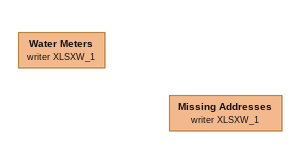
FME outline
Water Meters (writer XLSXW_1)
Missing Addresses (writer XLSXW_1)
